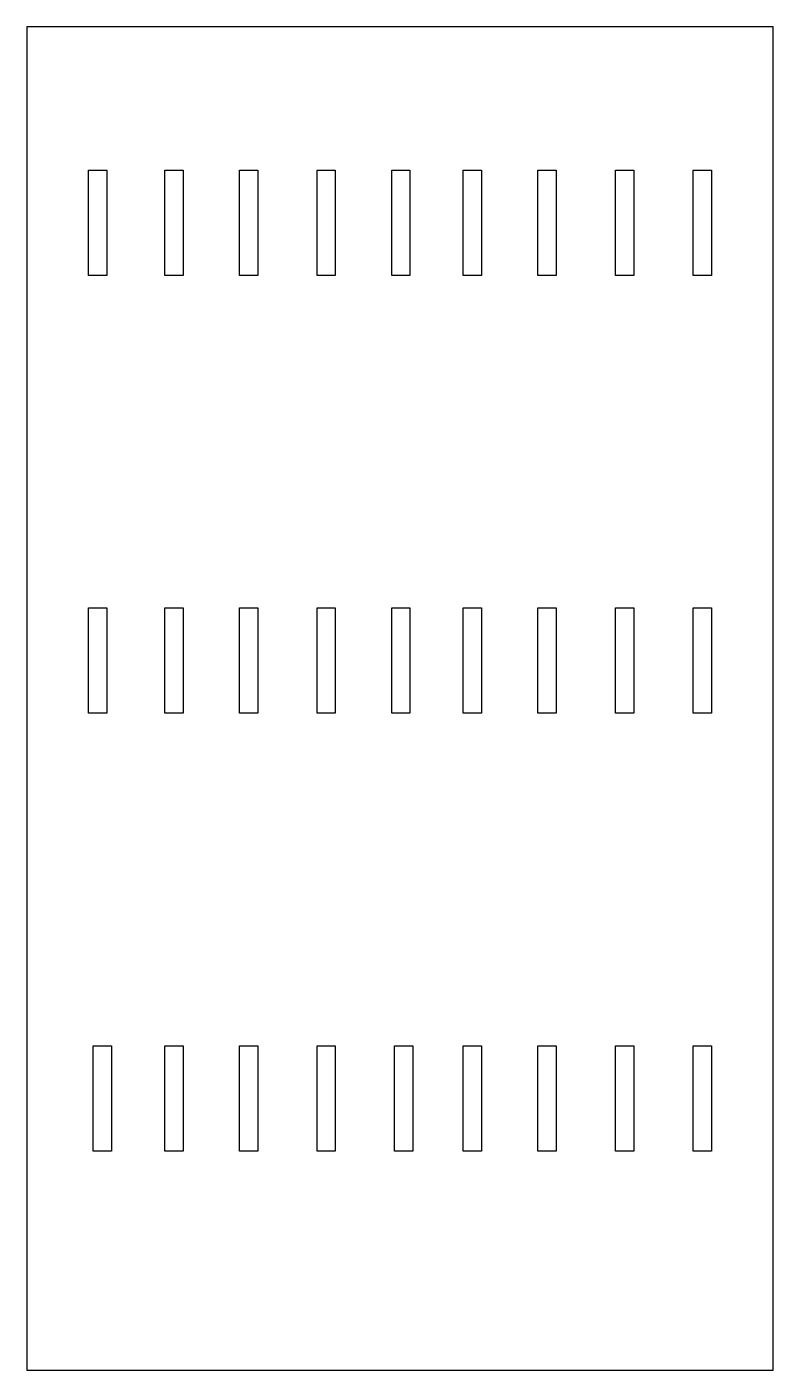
# Model space of a CAD drawing. Header units: millimetres. Extents: x -2530 to -2030, y 3921 to 4821.
import ezdxf

# ---------------------------------------------------------------- set-up
doc = ezdxf.new("R2010")
doc.units = ezdxf.units.MM
doc.header["$MEASUREMENT"] = 0
doc.layers.add('Make2D$visible$lines', color=178, linetype='Continuous', true_color=0x000000)

msp = doc.modelspace()

# ---------------------------------------------------------------- linework, layer by layer
at = {"layer": 'Make2D$visible$lines'}
for points in [[(-2529.86, 3921.05), (-2029.86, 3921.05), (-2029.86, 4821.05), (-2529.86, 4821.05)], [(-2488.54, 4725.08), (-2476.29, 4725.08), (-2476.29, 4654.52), (-2488.54, 4654.52)], [(-2437.44, 4725.08), (-2425.19, 4725.08), (-2425.19, 4654.52), (-2437.44, 4654.52)], [(-2387.44, 4725.08), (-2375.19, 4725.08), (-2375.19, 4654.52), (-2387.44, 4654.52)], [(-2335.44, 4725.08), (-2323.19, 4725.08), (-2323.19, 4654.52), (-2335.44, 4654.52)], [(-2285.44, 4725.08), (-2273.19, 4725.08), (-2273.19, 4654.52), (-2285.44, 4654.52)], [(-2237.44, 4725.08), (-2225.19, 4725.08), (-2225.19, 4654.52), (-2237.44, 4654.52)], [(-2187.44, 4725.08), (-2175.19, 4725.08), (-2175.19, 4654.52), (-2187.44, 4654.52)], [(-2135.44, 4725.08), (-2123.19, 4725.08), (-2123.19, 4654.52), (-2135.44, 4654.52)], [(-2083.44, 4725.08), (-2071.19, 4725.08), (-2071.19, 4654.52), (-2083.44, 4654.52)], [(-2488.54, 4431.72), (-2476.29, 4431.72), (-2476.29, 4361.16), (-2488.54, 4361.16)], [(-2437.44, 4431.72), (-2425.19, 4431.72), (-2425.19, 4361.16), (-2437.44, 4361.16)], [(-2387.44, 4431.72), (-2375.19, 4431.72), (-2375.19, 4361.16), (-2387.44, 4361.16)], [(-2335.44, 4431.72), (-2323.19, 4431.72), (-2323.19, 4361.16), (-2335.44, 4361.16)], [(-2285.44, 4431.72), (-2273.19, 4431.72), (-2273.19, 4361.16), (-2285.44, 4361.16)], [(-2237.44, 4431.72), (-2225.19, 4431.72), (-2225.19, 4361.16), (-2237.44, 4361.16)], [(-2187.44, 4431.72), (-2175.19, 4431.72), (-2175.19, 4361.16), (-2187.44, 4361.16)], [(-2135.44, 4431.72), (-2123.19, 4431.72), (-2123.19, 4361.16), (-2135.44, 4361.16)], [(-2083.44, 4431.72), (-2071.19, 4431.72), (-2071.19, 4361.16), (-2083.44, 4361.16)], [(-2485.44, 4138.36), (-2473.19, 4138.36), (-2473.19, 4067.8), (-2485.44, 4067.8)], [(-2437.44, 4138.36), (-2425.19, 4138.36), (-2425.19, 4067.8), (-2437.44, 4067.8)], [(-2387.44, 4138.36), (-2375.19, 4138.36), (-2375.19, 4067.8), (-2387.44, 4067.8)], [(-2335.44, 4138.36), (-2323.19, 4138.36), (-2323.19, 4067.8), (-2335.44, 4067.8)], [(-2283.44, 4067.8), (-2283.44, 4138.36), (-2271.19, 4138.36), (-2271.19, 4067.8)], [(-2237.44, 4138.36), (-2225.19, 4138.36), (-2225.19, 4067.8), (-2237.44, 4067.8)], [(-2187.44, 4138.36), (-2175.19, 4138.36), (-2175.19, 4067.8), (-2187.44, 4067.8)], [(-2135.44, 4138.36), (-2123.19, 4138.36), (-2123.19, 4067.8), (-2135.44, 4067.8)], [(-2083.44, 4138.36), (-2071.19, 4138.36), (-2071.19, 4067.8), (-2083.44, 4067.8)]]:
    msp.add_lwpolyline(points, close=True, dxfattribs=at)

doc.saveas('drawing.dxf')
